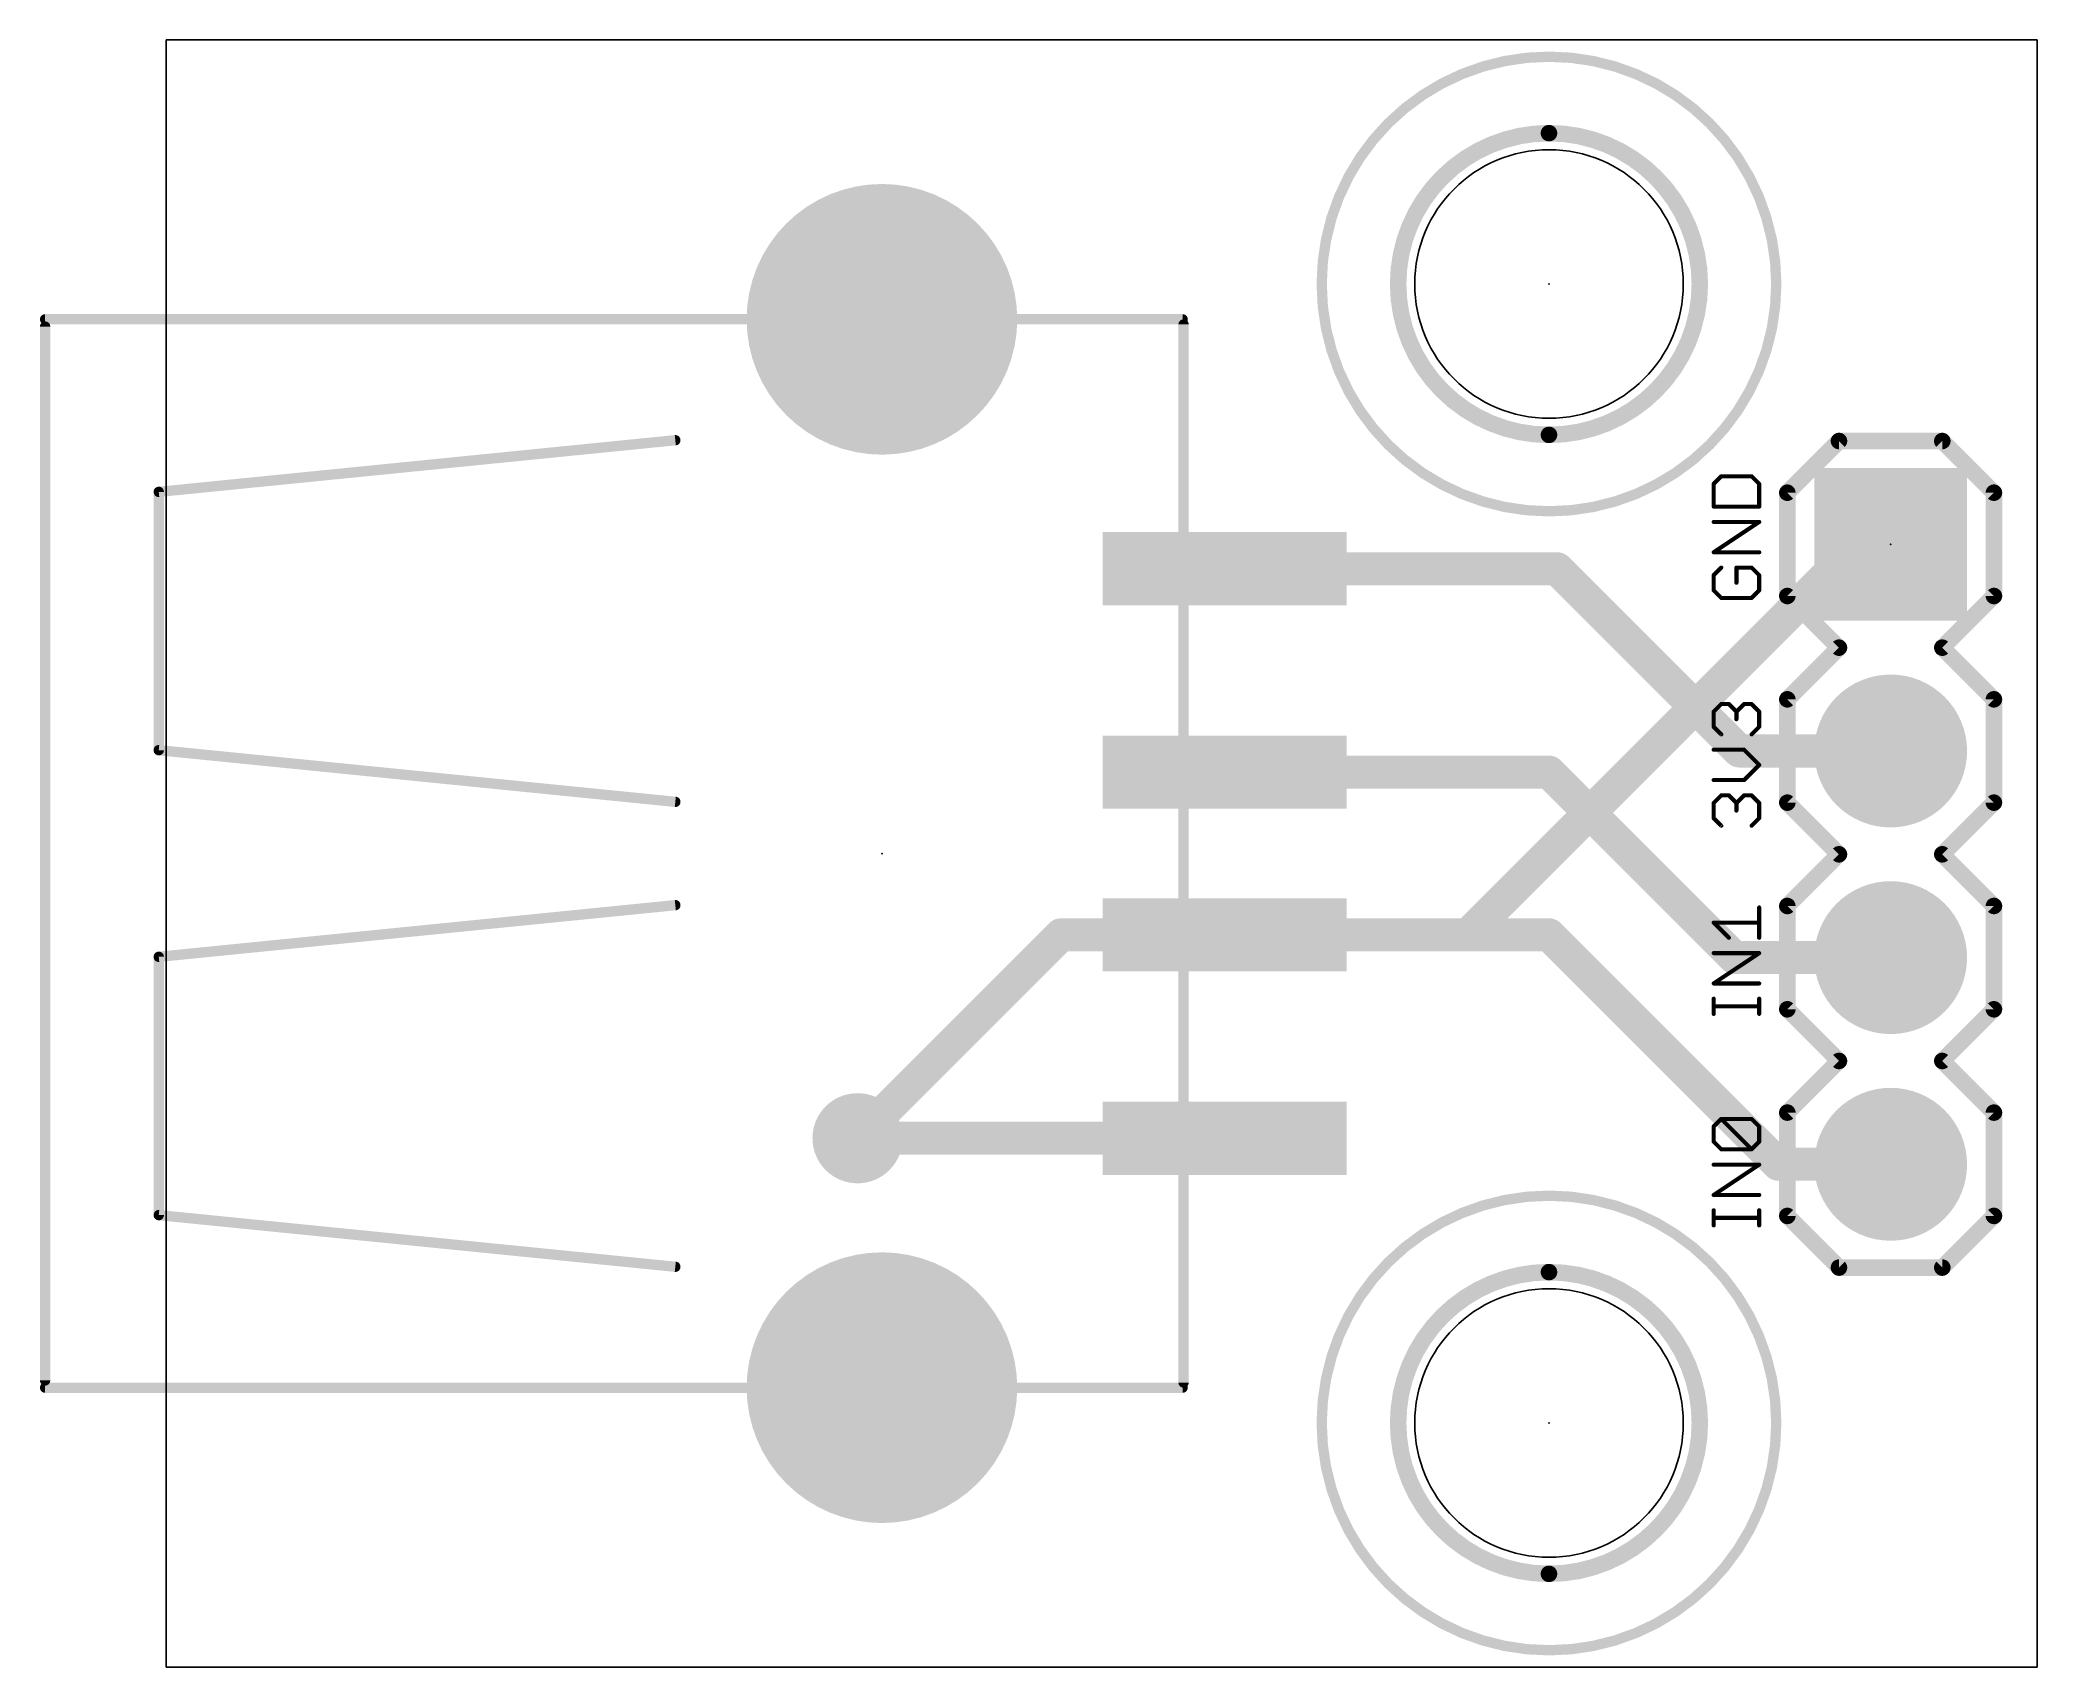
# Model space of a CAD drawing. Extents: x -1.6 to 23, y 0 to 20.
import ezdxf

# ---------------------------------------------------------------- set-up
doc = ezdxf.new("R2010")
doc.units = 0
for name, color, linetype in [('1', 22, 'CONTINUOUS'), ('16', 175, 'CONTINUOUS'), ('17', 82, 'CONTINUOUS'), ('18', 82, 'CONTINUOUS'), ('20', 7, 'CONTINUOUS'), ('21', 253, 'CONTINUOUS'), ('23', 7, 'CONTINUOUS'), ('39', 22, 'CONTINUOUS'), ('41', 22, 'CONTINUOUS'), ('42', 175, 'CONTINUOUS'), ('51', 253, 'CONTINUOUS')]:
    doc.layers.add(name, color=color, linetype=linetype)

# ---------------------------------------------------------------- blocks, each defined once
blk = doc.blocks.new('RECT')
blk.add_solid([(-0.5, -0.5), (0.5, -0.5), (-0.5, 0.5), (0.5, 0.5)])
blk = doc.blocks.new('SQUAREP')
blk.add_solid([(-0.5, -0.5), (0.5, -0.5), (-0.5, 0.5), (0.5, 0.5)])
blk = doc.blocks.new('ROUNDP')
at = {"const_width": 0.5}
blk.add_lwpolyline([(0, -0.25, 1), (0, 0.25, 1), (0, -0.25)], format="xyb", dxfattribs=at)
blk = doc.blocks.new('ROUNDV')
at = {"const_width": 0.5}
blk.add_lwpolyline([(0, -0.25, 1), (0, 0.25, 1), (0, -0.25)], format="xyb", dxfattribs=at)

msp = doc.modelspace()

# ---------------------------------------------------------------- linework, layer by layer
at = {"layer": '1', "const_width": 0.4064}
for points in [[(17.1, 13.5), (13.012, 13.5)], [(19.34, 11.26), (17.1, 13.5)], [(21.2, 11.26), (19.34, 11.26)], [(12, 11), (13.012, 11)], [(17, 11), (13.012, 11)], [(19.28, 8.72), (17, 11)], [(17, 9), (13.012, 9)], [(19.82, 6.18), (17, 9)], [(21.2, 8.72), (19.28, 8.72)], [(8.5, 6.5), (13.012, 6.5)], [(21.2, 6.18), (19.82, 6.18)]]:
    msp.add_lwpolyline(points, dxfattribs=at)
at = {"layer": '1', "const_width": 0.2032}
for points in [[(13.012, 13.6016, 1), (13.012, 13.3984)], [(17.1718, 13.5718, 1), (17.0282, 13.4282)], [(17.1, 13.3984, 1), (17.1, 13.6016)], [(19.34, 11.3616, 1), (19.34, 11.1584)], [(19.2682, 11.1882, 1), (19.4118, 11.3318)], [(21.2, 11.1584, 1), (21.2, 11.3616)], [(12, 11.1016, 1), (12, 10.8984)], [(13.012, 11.1016, 1), (13.012, 10.8984)], [(13.012, 10.8984, 1), (13.012, 11.1016)], [(17.0718, 11.0718, 1), (16.9282, 10.9282)], [(17, 10.8984, 1), (17, 11.1016)], [(13.012, 9.1016, 1), (13.012, 8.8984)], [(17.0718, 9.0718, 1), (16.9282, 8.9282)], [(17, 8.8984, 1), (17, 9.1016)], [(19.28, 8.8216, 1), (19.28, 8.6184)], [(19.2082, 8.6482, 1), (19.3518, 8.7918)], [(21.2, 8.6184, 1), (21.2, 8.8216)], [(8.5, 6.6016, 1), (8.5, 6.3984)], [(13.012, 6.3984, 1), (13.012, 6.6016)], [(19.82, 6.2816, 1), (19.82, 6.0784)], [(21.2, 6.0784, 1), (21.2, 6.2816)], [(19.7482, 6.1082, 1), (19.8918, 6.2518)]]:
    msp.add_lwpolyline(points, format="xyb", dxfattribs=at)
at = {"layer": '16', "const_width": 0.4064}
for points in [[(20.8, 13.8), (16, 9)], [(21.2, 13.8), (20.8, 13.8)], [(11, 9), (8.5, 6.5)], [(16, 9), (11, 9)]]:
    msp.add_lwpolyline(points, dxfattribs=at)
at = {"layer": '16', "const_width": 0.2032}
for points in [[(20.8, 13.9016, 1), (20.8, 13.6984)], [(20.8718, 13.7282, 1), (20.7282, 13.8718)], [(21.2, 13.6984, 1), (21.2, 13.9016)], [(11, 9.1016, 1), (11, 8.8984)], [(11.0718, 8.9282, 1), (10.9282, 9.0718)], [(15.9282, 9.0718, 1), (16.0718, 8.9282)], [(16, 8.8984, 1), (16, 9.1016)], [(8.4282, 6.5718, 1), (8.5718, 6.4282)]]:
    msp.add_lwpolyline(points, format="xyb", dxfattribs=at)
at = {"layer": '20'}
for p, q in [((23, 20), (0, 20)), ((0, 20), (0, 0)), ((23, 0), (23, 20)), ((0, 0), (23, 0))]:
    msp.add_line(p, q, dxfattribs=at)
for centre in [(17, 17), (17, 3)]:
    msp.add_circle(centre, 1.651, dxfattribs=at)
at = {"layer": '21'}
for points, const_width in [([(20.565, 15.07), (19.93, 14.435)], 0.2032), ([(21.835, 15.07), (20.565, 15.07)], 0.2032), ([(22.47, 14.435), (21.835, 15.07)], 0.2032), ([(19.1181, 14.6369), (19.0249, 14.5437)], 0.0508), ([(19.0249, 14.5437), (19.0249, 14.2641)], 0.0508), ([(19.491, 14.6369), (19.1181, 14.6369)], 0.0508), ([(19.5842, 14.5437), (19.491, 14.6369)], 0.0508), ([(19.5842, 14.2641), (19.5842, 14.5437)], 0.0508), ([(19.93, 13.165), (19.93, 14.435)], 0.2032), ([(22.47, 14.435), (22.47, 13.165)], 0.2032), ([(19.0249, 14.2641), (19.5842, 14.2641)], 0.0508), ([(19.0249, 13.7028), (19.5842, 14.0756)], 0.0508), ([(19.5842, 14.0756), (19.0249, 14.0756)], 0.0508), ([(19.5842, 13.7028), (19.0249, 13.7028)], 0.0508), ([(19.1181, 13.5143), (19.0249, 13.4211)], 0.0508), ([(19.491, 13.5143), (19.3046, 13.5143)], 0.0508), ([(19.3046, 13.5143), (19.3046, 13.3279)], 0.0508), ([(19.5842, 13.4211), (19.491, 13.5143)], 0.0508), ([(19.0249, 13.4211), (19.0249, 13.2347)], 0.0508), ([(19.0249, 13.2347), (19.1181, 13.1415)], 0.0508), ([(19.491, 13.1415), (19.5842, 13.2347)], 0.0508), ([(19.5842, 13.2347), (19.5842, 13.4211)], 0.0508), ([(20.565, 12.53), (19.93, 13.165)], 0.2032), ([(22.47, 13.165), (21.835, 12.53)], 0.2032), ([(19.1181, 13.1415), (19.491, 13.1415)], 0.0508), ([(19.93, 11.895), (20.565, 12.53)], 0.2032), ([(21.835, 12.53), (22.47, 11.895)], 0.2032), ([(19.0249, 11.7437), (19.1181, 11.8369)], 0.0508), ([(19.1181, 11.8369), (19.2113, 11.8369)], 0.0508), ([(19.2113, 11.8369), (19.3046, 11.7437)], 0.0508), ([(19.3046, 11.7437), (19.3978, 11.8369)], 0.0508), ([(19.3978, 11.8369), (19.491, 11.8369)], 0.0508), ([(19.491, 11.8369), (19.5842, 11.7437)], 0.0508), ([(19.93, 10.625), (19.93, 11.895)], 0.2032), ([(22.47, 11.895), (22.47, 10.625)], 0.2032), ([(19.0249, 11.5573), (19.0249, 11.7437)], 0.0508), ([(19.1181, 11.4641), (19.0249, 11.5573)], 0.0508), ([(19.3046, 11.7437), (19.3046, 11.6505)], 0.0508), ([(19.5842, 11.5573), (19.491, 11.4641)], 0.0508), ([(19.5842, 11.7437), (19.5842, 11.5573)], 0.0508), ([(19.3978, 11.2756), (19.0249, 11.2756)], 0.0508), ([(19.5842, 11.0892), (19.3978, 11.2756)], 0.0508), ([(19.3978, 10.9028), (19.5842, 11.0892)], 0.0508), ([(19.0249, 10.9028), (19.3978, 10.9028)], 0.0508), ([(19.0249, 10.6211), (19.1181, 10.7143)], 0.0508), ([(19.0249, 10.4347), (19.0249, 10.6211)], 0.0508), ([(19.1181, 10.7143), (19.2113, 10.7143)], 0.0508), ([(19.2113, 10.7143), (19.3046, 10.6211)], 0.0508), ([(19.3046, 10.6211), (19.3978, 10.7143)], 0.0508), ([(19.3046, 10.6211), (19.3046, 10.5279)], 0.0508), ([(19.3978, 10.7143), (19.491, 10.7143)], 0.0508), ([(19.491, 10.7143), (19.5842, 10.6211)], 0.0508), ([(19.5842, 10.6211), (19.5842, 10.4347)], 0.0508), ([(20.565, 9.99), (19.93, 10.625)], 0.2032), ([(22.47, 10.625), (21.835, 9.99)], 0.2032), ([(19.1181, 10.3415), (19.0249, 10.4347)], 0.0508), ([(19.5842, 10.4347), (19.491, 10.3415)], 0.0508), ([(19.93, 9.355), (20.565, 9.99)], 0.2032), ([(21.835, 9.99), (22.47, 9.355)], 0.2032), ([(19.5842, 8.9641), (19.5842, 9.3369)], 0.0508), ([(19.93, 8.085), (19.93, 9.355)], 0.2032), ([(22.47, 9.355), (22.47, 8.085)], 0.2032), ([(19.2113, 8.9641), (19.0249, 9.1505)], 0.0508), ([(19.0249, 9.1505), (19.5842, 9.1505)], 0.0508), ([(19.0249, 8.4028), (19.5842, 8.7756)], 0.0508), ([(19.5842, 8.7756), (19.0249, 8.7756)], 0.0508), ([(19.5842, 8.4028), (19.0249, 8.4028)], 0.0508), ([(19.0249, 8.0286), (19.0249, 8.215)], 0.0508), ([(19.5842, 8.1218), (19.0249, 8.1218)], 0.0508), ([(19.5842, 8.0286), (19.5842, 8.215)], 0.0508), ([(20.565, 7.45), (19.93, 8.085)], 0.2032), ([(22.47, 8.085), (21.835, 7.45)], 0.2032), ([(20.565, 7.45), (19.93, 6.815)], 0.2032), ([(22.47, 6.815), (21.835, 7.45)], 0.2032), ([(19.93, 5.545), (19.93, 6.815)], 0.2032), ([(22.47, 6.815), (22.47, 5.545)], 0.2032), ([(19.0249, 6.6437), (19.1181, 6.7369)], 0.0508), ([(19.0249, 6.4573), (19.0249, 6.6437)], 0.0508), ([(19.1181, 6.7369), (19.491, 6.7369)], 0.0508), ([(19.491, 6.3641), (19.1181, 6.7369)], 0.0508), ([(19.491, 6.7369), (19.5842, 6.6437)], 0.0508), ([(19.5842, 6.6437), (19.5842, 6.4573)], 0.0508), ([(19.1181, 6.3641), (19.0249, 6.4573)], 0.0508), ([(19.491, 6.3641), (19.1181, 6.3641)], 0.0508), ([(19.5842, 6.4573), (19.491, 6.3641)], 0.0508), ([(19.0249, 5.8028), (19.5842, 6.1756)], 0.0508), ([(19.5842, 6.1756), (19.0249, 6.1756)], 0.0508), ([(19.5842, 5.8028), (19.0249, 5.8028)], 0.0508), ([(19.0249, 5.4286), (19.0249, 5.615)], 0.0508), ([(19.5842, 5.5218), (19.0249, 5.5218)], 0.0508), ([(19.5842, 5.4286), (19.5842, 5.615)], 0.0508), ([(20.565, 4.91), (19.93, 5.545)], 0.2032), ([(22.47, 5.545), (21.835, 4.91)], 0.2032), ([(21.835, 4.91), (20.565, 4.91)], 0.2032)]:
    msp.add_lwpolyline(points, dxfattribs=dict(at, const_width=const_width))
for points, const_width in [([(20.565, 15.1208, 1), (20.565, 15.0192)], 0.1016), ([(20.6009, 15.0341, 1), (20.5291, 15.1059)], 0.1016), ([(21.8709, 15.1059, 1), (21.7991, 15.0341)], 0.1016), ([(21.835, 15.0192, 1), (21.835, 15.1208)], 0.1016), ([(19.0376, 14.5437, 1), (19.0122, 14.5437)], 0.0254), ([(19.0159, 14.5527, 1), (19.0339, 14.5347)], 0.0254), ([(19.1181, 14.6496, 1), (19.1181, 14.6242)], 0.0254), ([(19.1271, 14.628, 1), (19.1092, 14.6459)], 0.0254), ([(19.5, 14.6459, 1), (19.482, 14.628)], 0.0254), ([(19.491, 14.6242, 1), (19.491, 14.6496)], 0.0254), ([(19.5969, 14.5437, 1), (19.5715, 14.5437)], 0.0254), ([(19.5752, 14.5347, 1), (19.5932, 14.5527)], 0.0254), ([(19.9808, 14.435, 1), (19.8792, 14.435)], 0.1016), ([(19.8941, 14.4709, 1), (19.9659, 14.3991)], 0.1016), ([(22.5208, 14.435, 1), (22.4192, 14.435)], 0.1016), ([(22.4341, 14.3991, 1), (22.5059, 14.4709)], 0.1016), ([(19.0249, 14.2768, 1), (19.0249, 14.2514)], 0.0254), ([(19.0122, 14.2641, 1), (19.0376, 14.2641)], 0.0254), ([(19.5715, 14.2641, 1), (19.5969, 14.2641)], 0.0254), ([(19.5842, 14.2514, 1), (19.5842, 14.2768)], 0.0254), ([(19.0249, 14.0883, 1), (19.0249, 14.0629)], 0.0254), ([(19.5912, 14.0651, 1), (19.5772, 14.0862)], 0.0254), ([(19.5842, 14.0629, 1), (19.5842, 14.0883)], 0.0254), ([(19.0249, 13.7155, 1), (19.0249, 13.6901)], 0.0254), ([(19.0179, 13.7133, 1), (19.032, 13.6922)], 0.0254), ([(19.1271, 13.5053, 1), (19.1092, 13.5233)], 0.0254), ([(19.3046, 13.527, 1), (19.3046, 13.5016)], 0.0254), ([(19.3173, 13.5143, 1), (19.2919, 13.5143)], 0.0254), ([(19.5, 13.5233, 1), (19.482, 13.5053)], 0.0254), ([(19.491, 13.5016, 1), (19.491, 13.527)], 0.0254), ([(19.5842, 13.6901, 1), (19.5842, 13.7155)], 0.0254), ([(19.0376, 13.4211, 1), (19.0122, 13.4211)], 0.0254), ([(19.0159, 13.4301, 1), (19.0339, 13.4121)], 0.0254), ([(19.0339, 13.2437, 1), (19.0159, 13.2257)], 0.0254), ([(19.2919, 13.3279, 1), (19.3173, 13.3279)], 0.0254), ([(19.5969, 13.4211, 1), (19.5715, 13.4211)], 0.0254), ([(19.5752, 13.4121, 1), (19.5932, 13.4301)], 0.0254), ([(19.5932, 13.2257, 1), (19.5752, 13.2437)], 0.0254), ([(19.9659, 13.2009, 1), (19.8941, 13.1291)], 0.1016), ([(22.5059, 13.1291, 1), (22.4341, 13.2009)], 0.1016), ([(19.0122, 13.2347, 1), (19.0376, 13.2347)], 0.0254), ([(19.1181, 13.1542, 1), (19.1181, 13.1288)], 0.0254), ([(19.1092, 13.1325, 1), (19.1271, 13.1504)], 0.0254), ([(19.482, 13.1504, 1), (19.5, 13.1325)], 0.0254), ([(19.491, 13.1288, 1), (19.491, 13.1542)], 0.0254), ([(19.5715, 13.2347, 1), (19.5969, 13.2347)], 0.0254), ([(19.8792, 13.165, 1), (19.9808, 13.165)], 0.1016), ([(22.4192, 13.165, 1), (22.5208, 13.165)], 0.1016), ([(20.6009, 12.4941, 1), (20.5291, 12.5659)], 0.1016), ([(20.5291, 12.4941, 1), (20.6009, 12.5659)], 0.1016), ([(21.8709, 12.5659, 1), (21.7991, 12.4941)], 0.1016), ([(21.7991, 12.5659, 1), (21.8709, 12.4941)], 0.1016), ([(19.1181, 11.8496, 1), (19.1181, 11.8242)], 0.0254), ([(19.1271, 11.828, 1), (19.1092, 11.8459)], 0.0254), ([(19.2203, 11.8459, 1), (19.2024, 11.828)], 0.0254), ([(19.2113, 11.8242, 1), (19.2113, 11.8496)], 0.0254), ([(19.3978, 11.8496, 1), (19.3978, 11.8242)], 0.0254), ([(19.4068, 11.828, 1), (19.3888, 11.8459)], 0.0254), ([(19.5, 11.8459, 1), (19.482, 11.828)], 0.0254), ([(19.491, 11.8242, 1), (19.491, 11.8496)], 0.0254), ([(19.9808, 11.895, 1), (19.8792, 11.895)], 0.1016), ([(19.8941, 11.9309, 1), (19.9659, 11.8591)], 0.1016), ([(22.5208, 11.895, 1), (22.4192, 11.895)], 0.1016), ([(22.4341, 11.8591, 1), (22.5059, 11.9309)], 0.1016), ([(19.0376, 11.7437, 1), (19.0122, 11.7437)], 0.0254), ([(19.0159, 11.7527, 1), (19.0339, 11.7347)], 0.0254), ([(19.0339, 11.5663, 1), (19.0159, 11.5483)], 0.0254), ([(19.0122, 11.5573, 1), (19.0376, 11.5573)], 0.0254), ([(19.3173, 11.7437, 1), (19.2919, 11.7437)], 0.0254), ([(19.2956, 11.7527, 1), (19.3135, 11.7347)], 0.0254), ([(19.2919, 11.6505, 1), (19.3173, 11.6505)], 0.0254), ([(19.2956, 11.7347, 1), (19.3135, 11.7527)], 0.0254), ([(19.5969, 11.7437, 1), (19.5715, 11.7437)], 0.0254), ([(19.5715, 11.5573, 1), (19.5969, 11.5573)], 0.0254), ([(19.5752, 11.7347, 1), (19.5932, 11.7527)], 0.0254), ([(19.5932, 11.5483, 1), (19.5752, 11.5663)], 0.0254), ([(19.0249, 11.2883, 1), (19.0249, 11.2629)], 0.0254), ([(19.1092, 11.4551, 1), (19.1271, 11.4731)], 0.0254), ([(19.4068, 11.2846, 1), (19.3888, 11.2666)], 0.0254), ([(19.3978, 11.2629, 1), (19.3978, 11.2883)], 0.0254), ([(19.482, 11.4731, 1), (19.5, 11.4551)], 0.0254), ([(19.5932, 11.0802, 1), (19.5752, 11.0982)], 0.0254), ([(19.5752, 11.0802, 1), (19.5932, 11.0982)], 0.0254), ([(19.0249, 10.9155, 1), (19.0249, 10.8901)], 0.0254), ([(19.3888, 10.9118, 1), (19.4068, 10.8938)], 0.0254), ([(19.3978, 10.8901, 1), (19.3978, 10.9155)], 0.0254), ([(19.0376, 10.6211, 1), (19.0122, 10.6211)], 0.0254), ([(19.0159, 10.6301, 1), (19.0339, 10.6121)], 0.0254), ([(19.1181, 10.727, 1), (19.1181, 10.7016)], 0.0254), ([(19.1271, 10.7053, 1), (19.1092, 10.7233)], 0.0254), ([(19.2203, 10.7233, 1), (19.2024, 10.7053)], 0.0254), ([(19.2113, 10.7016, 1), (19.2113, 10.727)], 0.0254), ([(19.3173, 10.6211, 1), (19.2919, 10.6211)], 0.0254), ([(19.2956, 10.6301, 1), (19.3135, 10.6121)], 0.0254), ([(19.2956, 10.6121, 1), (19.3135, 10.6301)], 0.0254), ([(19.3978, 10.727, 1), (19.3978, 10.7016)], 0.0254), ([(19.4068, 10.7053, 1), (19.3888, 10.7233)], 0.0254), ([(19.5, 10.7233, 1), (19.482, 10.7053)], 0.0254), ([(19.491, 10.7016, 1), (19.491, 10.727)], 0.0254), ([(19.5969, 10.6211, 1), (19.5715, 10.6211)], 0.0254), ([(19.5752, 10.6121, 1), (19.5932, 10.6301)], 0.0254), ([(19.9659, 10.6609, 1), (19.8941, 10.5891)], 0.1016), ([(19.8792, 10.625, 1), (19.9808, 10.625)], 0.1016), ([(22.4192, 10.625, 1), (22.5208, 10.625)], 0.1016), ([(22.5059, 10.5891, 1), (22.4341, 10.6609)], 0.1016), ([(19.0339, 10.4437, 1), (19.0159, 10.4257)], 0.0254), ([(19.0122, 10.4347, 1), (19.0376, 10.4347)], 0.0254), ([(19.1092, 10.3325, 1), (19.1271, 10.3504)], 0.0254), ([(19.2919, 10.5279, 1), (19.3173, 10.5279)], 0.0254), ([(19.482, 10.3504, 1), (19.5, 10.3325)], 0.0254), ([(19.5715, 10.4347, 1), (19.5969, 10.4347)], 0.0254), ([(19.5932, 10.4257, 1), (19.5752, 10.4437)], 0.0254), ([(20.6009, 9.9541, 1), (20.5291, 10.0259)], 0.1016), ([(20.5291, 9.9541, 1), (20.6009, 10.0259)], 0.1016), ([(21.8709, 10.0259, 1), (21.7991, 9.9541)], 0.1016), ([(21.7991, 10.0259, 1), (21.8709, 9.9541)], 0.1016), ([(19.5969, 9.3369, 1), (19.5715, 9.3369)], 0.0254), ([(19.9808, 9.355, 1), (19.8792, 9.355)], 0.1016), ([(19.8941, 9.3909, 1), (19.9659, 9.3191)], 0.1016), ([(22.5208, 9.355, 1), (22.4192, 9.355)], 0.1016), ([(22.4341, 9.3191, 1), (22.5059, 9.3909)], 0.1016), ([(19.0339, 9.1595, 1), (19.0159, 9.1415)], 0.0254), ([(19.0249, 9.1632, 1), (19.0249, 9.1378)], 0.0254), ([(19.5842, 9.1378, 1), (19.5842, 9.1632)], 0.0254), ([(19.2024, 8.9551, 1), (19.2203, 8.9731)], 0.0254), ([(19.5715, 8.9641, 1), (19.5969, 8.9641)], 0.0254), ([(19.0249, 8.7883, 1), (19.0249, 8.7629)], 0.0254), ([(19.5912, 8.7651, 1), (19.5772, 8.7862)], 0.0254), ([(19.5842, 8.7629, 1), (19.5842, 8.7883)], 0.0254), ([(19.0249, 8.4155, 1), (19.0249, 8.3901)], 0.0254), ([(19.0179, 8.4133, 1), (19.032, 8.3922)], 0.0254), ([(19.5842, 8.3901, 1), (19.5842, 8.4155)], 0.0254), ([(19.0376, 8.215, 1), (19.0122, 8.215)], 0.0254), ([(19.0249, 8.1345, 1), (19.0249, 8.1091)], 0.0254), ([(19.5969, 8.215, 1), (19.5715, 8.215)], 0.0254), ([(19.5842, 8.1091, 1), (19.5842, 8.1345)], 0.0254), ([(19.9659, 8.1209, 1), (19.8941, 8.0491)], 0.1016), ([(19.8792, 8.085, 1), (19.9808, 8.085)], 0.1016), ([(22.4192, 8.085, 1), (22.5208, 8.085)], 0.1016), ([(22.5059, 8.0491, 1), (22.4341, 8.1209)], 0.1016), ([(19.0122, 8.0286, 1), (19.0376, 8.0286)], 0.0254), ([(19.5715, 8.0286, 1), (19.5969, 8.0286)], 0.0254), ([(20.6009, 7.4141, 1), (20.5291, 7.4859)], 0.1016), ([(20.5291, 7.4141, 1), (20.6009, 7.4859)], 0.1016), ([(21.8709, 7.4859, 1), (21.7991, 7.4141)], 0.1016), ([(21.7991, 7.4859, 1), (21.8709, 7.4141)], 0.1016), ([(19.9808, 6.815, 1), (19.8792, 6.815)], 0.1016), ([(19.8941, 6.8509, 1), (19.9659, 6.7791)], 0.1016), ([(22.5208, 6.815, 1), (22.4192, 6.815)], 0.1016), ([(22.4341, 6.7791, 1), (22.5059, 6.8509)], 0.1016), ([(19.0376, 6.6437, 1), (19.0122, 6.6437)], 0.0254), ([(19.0159, 6.6527, 1), (19.0339, 6.6347)], 0.0254), ([(19.1181, 6.7496, 1), (19.1181, 6.7242)], 0.0254), ([(19.1271, 6.7459, 1), (19.1092, 6.728)], 0.0254), ([(19.1271, 6.728, 1), (19.1092, 6.7459)], 0.0254), ([(19.5, 6.7459, 1), (19.482, 6.728)], 0.0254), ([(19.491, 6.7242, 1), (19.491, 6.7496)], 0.0254), ([(19.5969, 6.6437, 1), (19.5715, 6.6437)], 0.0254), ([(19.5752, 6.6347, 1), (19.5932, 6.6527)], 0.0254), ([(19.0339, 6.4663, 1), (19.0159, 6.4483)], 0.0254), ([(19.0122, 6.4573, 1), (19.0376, 6.4573)], 0.0254), ([(19.1181, 6.3768, 1), (19.1181, 6.3514)], 0.0254), ([(19.1092, 6.3551, 1), (19.1271, 6.3731)], 0.0254), ([(19.482, 6.3731, 1), (19.5, 6.3551)], 0.0254), ([(19.482, 6.3551, 1), (19.5, 6.3731)], 0.0254), ([(19.491, 6.3514, 1), (19.491, 6.3768)], 0.0254), ([(19.5715, 6.4573, 1), (19.5969, 6.4573)], 0.0254), ([(19.5932, 6.4483, 1), (19.5752, 6.4663)], 0.0254), ([(19.0249, 6.1883, 1), (19.0249, 6.1629)], 0.0254), ([(19.5912, 6.1651, 1), (19.5772, 6.1862)], 0.0254), ([(19.5842, 6.1629, 1), (19.5842, 6.1883)], 0.0254), ([(19.0249, 5.8155, 1), (19.0249, 5.7901)], 0.0254), ([(19.0179, 5.8133, 1), (19.032, 5.7922)], 0.0254), ([(19.5842, 5.7901, 1), (19.5842, 5.8155)], 0.0254), ([(19.0376, 5.615, 1), (19.0122, 5.615)], 0.0254), ([(19.0249, 5.5345, 1), (19.0249, 5.5091)], 0.0254), ([(19.0122, 5.4286, 1), (19.0376, 5.4286)], 0.0254), ([(19.5969, 5.615, 1), (19.5715, 5.615)], 0.0254), ([(19.5715, 5.4286, 1), (19.5969, 5.4286)], 0.0254), ([(19.5842, 5.5091, 1), (19.5842, 5.5345)], 0.0254), ([(19.9659, 5.5809, 1), (19.8941, 5.5091)], 0.1016), ([(19.8792, 5.545, 1), (19.9808, 5.545)], 0.1016), ([(22.4192, 5.545, 1), (22.5208, 5.545)], 0.1016), ([(22.5059, 5.5091, 1), (22.4341, 5.5809)], 0.1016), ([(20.565, 4.9608, 1), (20.565, 4.8592)], 0.1016), ([(20.5291, 4.8741, 1), (20.6009, 4.9459)], 0.1016), ([(21.7991, 4.9459, 1), (21.8709, 4.8741)], 0.1016), ([(21.835, 4.8592, 1), (21.835, 4.9608)], 0.1016)]:
    msp.add_lwpolyline(points, format="xyb", dxfattribs=dict(at, const_width=const_width))
at = {"layer": '23'}
for p in [(17, 17), (21.2, 13.8), (8.8, 10), (17, 3)]:
    msp.add_point(p, dxfattribs=at)
at = {"layer": '39', "const_width": 0.127}
for points in [[(17, 14.206, 1), (17, 19.794, 1), (17, 14.206)], [(17, 0.206, 1), (17, 5.794, 1), (17, 0.206)]]:
    msp.add_lwpolyline(points, format="xyb", dxfattribs=at)
at = {"layer": '41'}
for points, const_width in [([(17, 18.8542, 1), (17, 15.1458)], 0.2032), ([(17, 15.1458, 1), (17, 18.8542)], 0.2032), ([(17, 18.905, 1), (17, 18.8034)], 0.1016), ([(17, 18.8034, 1), (17, 18.905)], 0.1016), ([(17, 15.1966, 1), (17, 15.095)], 0.1016), ([(17, 15.095, 1), (17, 15.1966)], 0.1016), ([(17, 4.8542, 1), (17, 1.1458)], 0.2032), ([(17, 1.1458, 1), (17, 4.8542)], 0.2032), ([(17, 4.905, 1), (17, 4.8034)], 0.1016), ([(17, 4.8034, 1), (17, 4.905)], 0.1016), ([(17, 1.1966, 1), (17, 1.095)], 0.1016), ([(17, 1.095, 1), (17, 1.1966)], 0.1016)]:
    msp.add_lwpolyline(points, format="xyb", dxfattribs=dict(at, const_width=const_width))
at = {"layer": '42'}
for points, const_width in [([(17, 18.8542, 1), (17, 15.1458)], 0.2032), ([(17, 15.1458, 1), (17, 18.8542)], 0.2032), ([(17, 18.905, 1), (17, 18.8034)], 0.1016), ([(17, 18.8034, 1), (17, 18.905)], 0.1016), ([(17, 15.1966, 1), (17, 15.095)], 0.1016), ([(17, 15.095, 1), (17, 15.1966)], 0.1016), ([(17, 4.8542, 1), (17, 1.1458)], 0.2032), ([(17, 1.1458, 1), (17, 4.8542)], 0.2032), ([(17, 4.905, 1), (17, 4.8034)], 0.1016), ([(17, 4.8034, 1), (17, 4.905)], 0.1016), ([(17, 1.1966, 1), (17, 1.095)], 0.1016), ([(17, 1.095, 1), (17, 1.1966)], 0.1016)]:
    msp.add_lwpolyline(points, format="xyb", dxfattribs=dict(at, const_width=const_width))
at = {"layer": '51', "const_width": 0.127}
for points in [[(12.4957, 16.5659), (-1.487, 16.5659)], [(-1.487, 16.477), (-1.487, 3.523)], [(12.5084, 16.5024), (12.5084, 3.4976)], [(6.26, 15.08), (-0.09, 14.445)], [(-0.09, 14.445), (-0.09, 11.27)], [(-0.09, 11.27), (6.26, 10.635)], [(-0.09, 8.73), (6.26, 9.365)], [(-0.09, 5.555), (-0.09, 8.73)], [(6.26, 4.92), (-0.09, 5.555)], [(12.4957, 3.4341), (-1.487, 3.4341)]]:
    msp.add_lwpolyline(points, dxfattribs=at)
at = {"layer": '51', "const_width": 0.0635}
for points in [[(-1.487, 16.5976, 1), (-1.487, 16.5342)], [(-1.4553, 16.477, 1), (-1.5188, 16.477)], [(12.5402, 16.5024, 1), (12.4766, 16.5024)], [(12.4957, 16.5342, 1), (12.4957, 16.5976)], [(6.2632, 15.0484, 1), (6.2568, 15.1116)], [(-0.0583, 14.445, 1), (-0.1218, 14.445)], [(-0.0932, 14.4766, 1), (-0.0868, 14.4134)], [(-0.1218, 11.27, 1), (-0.0583, 11.27)], [(-0.0868, 11.3016, 1), (-0.0932, 11.2384)], [(6.2568, 10.6034, 1), (6.2632, 10.6666)], [(6.2632, 9.3334, 1), (6.2568, 9.3966)], [(-0.0583, 8.73, 1), (-0.1218, 8.73)], [(-0.0932, 8.7616, 1), (-0.0868, 8.6984)], [(-0.1218, 5.555, 1), (-0.0583, 5.555)], [(-0.0868, 5.5866, 1), (-0.0932, 5.5234)], [(6.2568, 4.8884, 1), (6.2632, 4.9516)], [(-1.5188, 3.523, 1), (-1.4553, 3.523)], [(-1.487, 3.4659, 1), (-1.487, 3.4024)], [(12.4766, 3.4976, 1), (12.5402, 3.4976)], [(12.4957, 3.4024, 1), (12.4957, 3.4659)]]:
    msp.add_lwpolyline(points, format="xyb", dxfattribs=at)

# ---------------------------------------------------------------- block references
at = {"layer": '1', "xscale": 3, "yscale": 0.9}
for p in [(13.012, 13.5), (13.012, 11), (13.012, 9), (13.012, 6.5)]:
    msp.add_blockref('RECT', p, dxfattribs=at)
at = {"layer": '17', "xscale": 3.3274, "yscale": 3.3274, "rotation": 270}
for p in [(8.8, 16.5659), (8.8, 16.5659), (8.8, 3.4341), (8.8, 3.4341)]:
    msp.add_blockref('ROUNDP', p, dxfattribs=at)
at = {"layer": '17', "xscale": 1.8796, "yscale": 1.8796}
for name, p in [('SQUAREP', (21.2, 13.8)), ('SQUAREP', (21.2, 13.8)), ('ROUNDP', (21.2, 11.26)), ('ROUNDP', (21.2, 11.26)), ('ROUNDP', (21.2, 8.72)), ('ROUNDP', (21.2, 8.72)), ('ROUNDP', (21.2, 6.18)), ('ROUNDP', (21.2, 6.18))]:
    msp.add_blockref(name, p, dxfattribs=at)
at = {"layer": '18', "xscale": 1.108, "yscale": 1.108}
msp.add_blockref('ROUNDV', (8.5, 6.5), dxfattribs=at)
msp.add_blockref('ROUNDV', (8.5, 6.5), dxfattribs=at)
at = {"layer": '51', "xscale": 0.508, "yscale": 0.508, "rotation": 270}
for p in [(21.2, 13.8), (21.2, 11.26), (21.2, 8.72), (21.2, 6.18)]:
    msp.add_blockref('RECT', p, dxfattribs=at)

doc.saveas('drawing.dxf')
